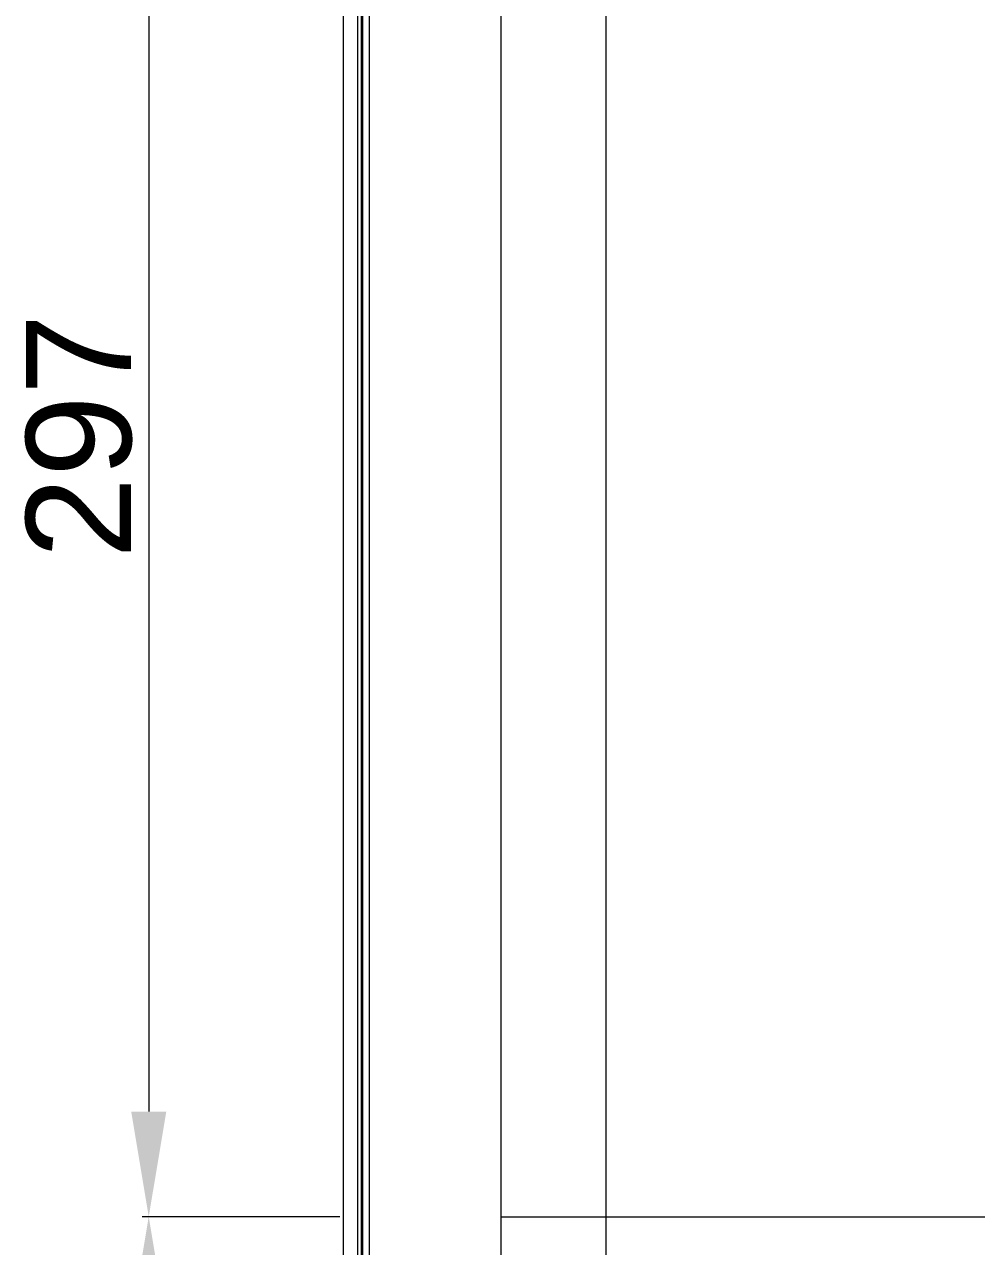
# Model space of a CAD drawing. Header units: millimetres. Extents: x 1359 to 3577, y 1336 to 3557.
# Drawn here: x 1410.4 to 1591.6, y 1673.9 to 1906.4 of the extents above; entities that cross this region are included whole.
import ezdxf

# ---------------------------------------------------------------- set-up
doc = ezdxf.new("R2010")
doc.units = ezdxf.units.MM
doc.layers.add('000-PI-ORMAR', color=2, linetype='Continuous')
doc.layers.add('002-PI-Kabelska kanalica', color=150, linetype='Continuous')
doc.styles.get("Standard").update_dxf_attribs({"font": 'arial.ttf'})

msp = doc.modelspace()

# ---------------------------------------------------------------- linework, layer by layer
at = {"layer": '000-PI-ORMAR', "color": 0, "linetype": 'ByBlock', "lineweight": 0}
msp.add_line((1521.07, 3351.56), (1521.07, 1461.56), dxfattribs=at)
at = {"layer": '002-PI-Kabelska kanalica', "color": 0, "linetype": 'ByBlock', "lineweight": 0}
for p, q in [((1474.76, 3400.66), (1474.76, 1416.16)), ((1476.07, 1416.16), (1476.07, 3400.66)), ((1471.07, 3379.96), (1471.07, 1428.96)), ((1473.79, 3379.96), (1473.79, 1428.96)), ((1474.57, 1429.16), (1474.57, 3380.02)), ((1501.07, 3351.56), (1501.07, 1679.56)), ((1501.07, 1679.56), (1601.07, 1679.56)), ((1501.07, 1679.56), (1501.07, 1579.56)), ((1501.07, 1679.56), (3433.07, 1679.56))]:
    msp.add_line(p, q, dxfattribs=at)
at = {"layer": '002-PI-Kabelska kanalica', "color": 0, "linetype": 'ByBlock', "lineweight": 0, "ltscale": 0.25}
for p, q in [((1434.09, 1956.56), (1434.09, 1699.56)), ((1470.45, 1679.56), (1432.84, 1679.56)), ((1470.45, 1679.56), (1432.84, 1679.56))]:
    msp.add_line(p, q, dxfattribs=at)
at = {"layer": '002-PI-Kabelska kanalica', "color": 0, "linetype": 'ByBlock', "ltscale": 0.25}
for points in [[(1430.76, 1699.56), (1437.43, 1699.56), (1434.09, 1679.56)], [(1430.76, 1659.56), (1437.43, 1659.56), (1434.09, 1679.56)]]:
    msp.add_solid(points, dxfattribs=at)

# ---------------------------------------------------------------- texts
at = {"layer": '002-PI-Kabelska kanalica', "color": 0, "linetype": 'ByBlock', "lineweight": 0, "ltscale": 0.25, "insert": (1420.88, 1828.06), "char_height": 20, "attachment_point": 5, "rotation": 90}
msp.add_mtext('297', dxfattribs=at)

doc.saveas('drawing.dxf')
